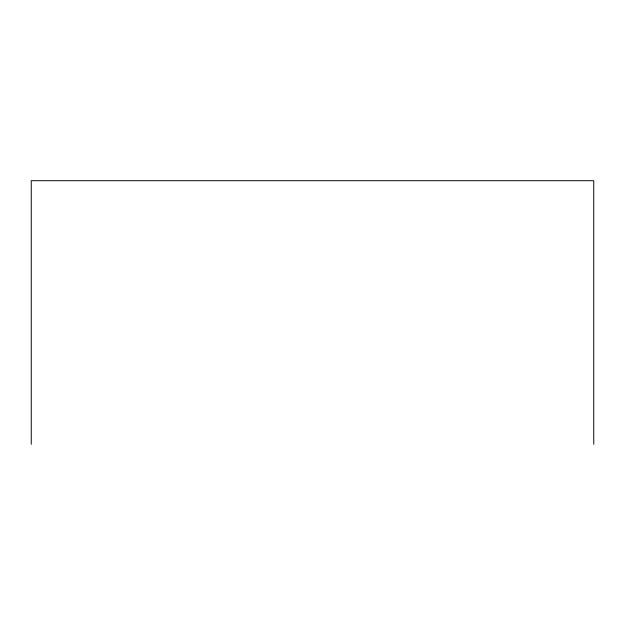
<?xml version="1.0" encoding="UTF-8"?>
<svg xmlns="http://www.w3.org/2000/svg" width="625" height="625" viewBox="0 0 625 625"><rect width="100%" height="100%" fill="white"/><g stroke="black" fill="none" stroke-linecap="round" stroke-linejoin="round"><path stroke-width="0.94" d="M593.75 444.297L593.75 180.703L31.25 180.703L31.25 444.297"/></g></svg>
